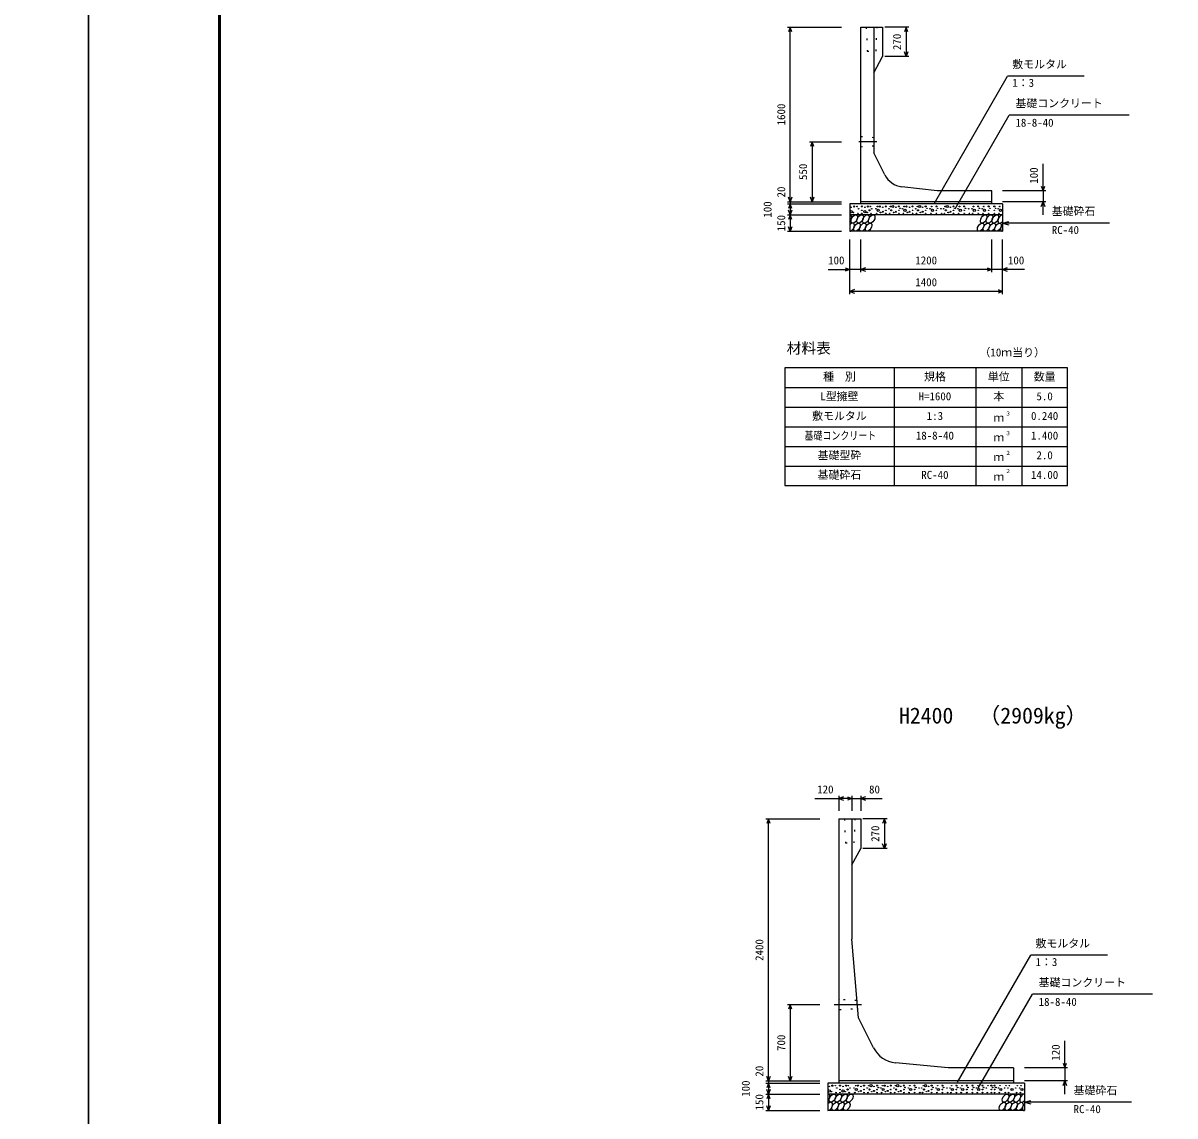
# Model space of a CAD drawing. Units: millimetres, scale not verified. Extents: x -50400 to 50400, y -17820 to 17820.
# Drawn here: x -600 to 9953, y -9054 to 957 of the extents above; entities that cross this region are included whole.
import ezdxf
from ezdxf.enums import TextEntityAlignment as Align

# ---------------------------------------------------------------- set-up
doc = ezdxf.new("R2010")
doc.units = ezdxf.units.MM
doc.header["$LTSCALE"] = 60
doc.linetypes.add('DOTTED', pattern=[1.75, 0.25, -1.5])
doc.linetypes.add('LONG_DASHED_DOTTED', pattern=[15.25, 12, -1.5, 0.25, -1.5])
for name, color, linetype, lineweight in [('0-0_CENTER', 7, 'LONG_DASHED_DOTTED', 25), ('0-1_DIM', 7, 'Continuous', 25), ('0-2_Defpoints', 5, 'Continuous', 25), ('0-3_HATCH', 6, 'Continuous', 25), ('0-4_HYO', 3, 'Continuous', 25), ('0-5_HYO2', 4, 'Continuous', 25), ('0-6_OUTLINE', 1, 'Continuous', 25), ('0-7_OUTLINE2', 4, 'DOTTED', 25), ('0-8_TXT', 7, 'Continuous', 25), ('0-9_WAKU', 3, 'Continuous', 25)]:
    doc.layers.add(name, color=color, linetype=linetype, lineweight=lineweight)
doc.styles.add('ＭＳ ゴシック', font='')
doc.styles.get('ＭＳ ゴシック').set_extended_font_data('MS Gothic')

msp = doc.modelspace()

# ---------------------------------------------------------------- linework, layer by layer
at = {"layer": '0-0_CENTER'}
for p, q in [((7221.78, -130.94), (7055.75, -130.94)), ((6831.18, -8033.94), (7081.04, -8033.94))]:
    msp.add_line(p, q, dxfattribs=at)
at = {"layer": '0-1_DIM'}
for p, q in [((6404.5, 919.06), (6899.5, 919.06)), ((6429.5, -680.94), (6429.5, 919.06)), ((7515.91, 919.06), (7294, 919.06)), ((7490.91, 919.06), (7490.91, 649.06)), ((7515.91, 649.06), (7294, 649.06)), ((7749.15, -692.26), (8420.42, 470.41)), ((9122.83, 470.41), (8420.42, 470.41)), ((7938.63, -746.66), (8434.9, 112.91)), ((9534.44, 112.91), (8434.9, 112.91)), ((6604.5, -130.94), (6899.5, -130.94)), ((6629.5, -130.94), (6629.5, -680.94)), ((8744.5, -580.94), (8744.5, -333.25)), ((8769.5, -580.94), (8374.5, -580.94)), ((8744.5, -580.94), (8744.5, -680.94)), ((6404.5, -680.94), (6899.5, -680.94)), ((6404.5, -700.94), (6899.5, -700.94)), ((6429.5, -680.94), (6429.5, -700.94)), ((6429.5, -700.94), (6429.5, -800.94)), ((8769.5, -680.94), (8374.5, -680.94)), ((8744.5, -800.94), (8744.5, -680.94)), ((6404.5, -800.94), (6899.5, -800.94)), ((6429.5, -800.94), (6429.5, -950.94)), ((8374.5, -875.94), (8432.46, -860.41)), ((9354.82, -875.94), (8374.5, -875.94)), ((8374.5, -875.94), (8432.46, -891.47)), ((6404.5, -950.94), (6899.5, -950.94)), ((6974.5, -1525.94), (6974.5, -1025.94)), ((7074.5, -1325.94), (7074.5, -1025.94)), ((8274.5, -1325.94), (8274.5, -1025.94)), ((8274.5, -1325.94), (8274.5, -1025.94)), ((8374.5, -1525.94), (8374.5, -1025.94)), ((6774.96, -1300.94), (6974.5, -1300.94)), ((7074.5, -1300.94), (6974.5, -1300.94)), ((8274.5, -1300.94), (7074.5, -1300.94)), ((8374.5, -1300.94), (8274.5, -1300.94)), ((8574.04, -1300.94), (8374.5, -1300.94)), ((8374.5, -1500.94), (6974.5, -1500.94)), ((6654.64, -6147.05), (6874.5, -6147.05)), ((6874.5, -6122.05), (6874.5, -6258.94)), ((6994.5, -6147.05), (6874.5, -6147.05)), ((6994.5, -6122.05), (6994.5, -6258.94)), ((6994.5, -6147.05), (7074.5, -6147.05)), ((7074.5, -6122.05), (7074.5, -6258.94)), ((7074.5, -6147.05), (7270.46, -6147.05)), ((6204.5, -6333.94), (6699.5, -6333.94)), ((6229.5, -8733.94), (6229.5, -6333.94)), ((7315.91, -6333.94), (7094, -6333.94)), ((7290.91, -6333.94), (7290.91, -6603.94)), ((7315.91, -6603.94), (7094, -6603.94)), ((7961.65, -8745.27), (8632.92, -7582.59)), ((9335.33, -7582.59), (8632.92, -7582.59)), ((8151.13, -8799.66), (8647.4, -7940.1)), ((9746.94, -7940.1), (8647.4, -7940.1)), ((6404.5, -8033.94), (6699.5, -8033.94)), ((6429.5, -8033.94), (6429.5, -8733.94)), ((8944.5, -8613.94), (8944.5, -8366.25)), ((8969.5, -8613.94), (8574.5, -8613.94)), ((8944.5, -8613.94), (8944.5, -8733.94)), ((6204.5, -8733.94), (6699.5, -8733.94)), ((6204.5, -8753.94), (6699.5, -8753.94)), ((6229.5, -8733.94), (6229.5, -8753.94)), ((6229.5, -8753.94), (6229.5, -8853.94)), ((8969.5, -8733.94), (8574.5, -8733.94)), ((8944.5, -8853.94), (8944.5, -8733.94)), ((6204.5, -8853.94), (6699.5, -8853.94)), ((6229.5, -8853.94), (6229.5, -9003.94)), ((8574.5, -8928.94), (8632.46, -8913.41)), ((9554.82, -8928.94), (8574.5, -8928.94)), ((8574.5, -8928.94), (8632.46, -8944.47)), ((6204.5, -9003.94), (6699.5, -9003.94))]:
    msp.add_line(p, q, dxfattribs=at)
for points in [[(6444.89, 876.78), (6429.5, 919.06), (6414.11, 876.78)], [(7506.3, 876.78), (7490.91, 919.06), (7475.52, 876.78)], [(7506.3, 691.35), (7490.91, 649.06), (7475.52, 691.35)], [(6644.89, -173.22), (6629.5, -130.94), (6614.11, -173.22)], [(8729.11, -538.65), (8744.5, -580.94), (8759.89, -538.65)], [(6444.89, -638.65), (6429.5, -680.94), (6414.11, -638.65)], [(6444.89, -743.22), (6429.5, -700.94), (6414.11, -743.22)], [(6644.89, -638.65), (6629.5, -680.94), (6614.11, -638.65)], [(8729.11, -723.22), (8744.5, -680.94), (8759.89, -723.22)], [(6444.89, -758.65), (6429.5, -800.94), (6414.11, -758.65)], [(6444.89, -843.22), (6429.5, -800.94), (6414.11, -843.22)], [(6444.89, -908.65), (6429.5, -950.94), (6414.11, -908.65)], [(6932.21, -1285.55), (6974.5, -1300.94), (6932.21, -1316.33)], [(7116.79, -1285.55), (7074.5, -1300.94), (7116.79, -1316.33)], [(8232.21, -1285.55), (8274.5, -1300.94), (8232.21, -1316.33)], [(8416.79, -1285.55), (8374.5, -1300.94), (8416.79, -1316.33)], [(7016.79, -1485.55), (6974.5, -1500.94), (7016.79, -1516.33)], [(8332.21, -1485.55), (8374.5, -1500.94), (8332.21, -1516.33)], [(6916.79, -6131.66), (6874.5, -6147.05), (6916.79, -6162.44)], [(6952.21, -6131.66), (6994.5, -6147.05), (6952.21, -6162.44)], [(7116.79, -6131.66), (7074.5, -6147.05), (7116.79, -6162.44)], [(6244.89, -6376.23), (6229.5, -6333.94), (6214.11, -6376.23)], [(7306.3, -6376.23), (7290.91, -6333.94), (7275.52, -6376.23)], [(7306.3, -6561.66), (7290.91, -6603.94), (7275.52, -6561.66)], [(6444.89, -8076.23), (6429.5, -8033.94), (6414.11, -8076.23)], [(8929.11, -8571.66), (8944.5, -8613.94), (8959.89, -8571.66)], [(6244.89, -8691.66), (6229.5, -8733.94), (6214.11, -8691.66)], [(6244.89, -8796.23), (6229.5, -8753.94), (6214.11, -8796.23)], [(6444.89, -8691.66), (6429.5, -8733.94), (6414.11, -8691.66)], [(8929.11, -8776.23), (8944.5, -8733.94), (8959.89, -8776.23)], [(6244.89, -8811.66), (6229.5, -8853.94), (6214.11, -8811.66)], [(6244.89, -8896.23), (6229.5, -8853.94), (6214.11, -8896.23)], [(6244.89, -8961.66), (6229.5, -9003.94), (6214.11, -8961.66)]]:
    msp.add_lwpolyline(points, dxfattribs=at)
at = {"layer": '0-2_Defpoints'}
for points in [[(-50400, -17820), (0, -17820), (0, 17820), (-50400, 17820)], [(0, -17820), (50400, -17820), (50400, 17820), (0, 17820)]]:
    msp.add_lwpolyline(points, close=True, dxfattribs=at)
at = {"layer": '0-3_HATCH'}
for centre, radius in [((6986.4, -730.76), 2.5), ((7014.44, -723.76), 5), ((7041.57, -723.76), 2.5), ((7084.47, -722.89), 5), ((7112.51, -730.76), 2.5), ((7140.54, -723.76), 5), ((7161.57, -723.76), 2.5), ((7227.43, -723.76), 2.5), ((7248.46, -723.76), 5), ((7276.49, -730.76), 2.5), ((7304.53, -722.89), 5), ((7347.43, -723.76), 2.5), ((7368.46, -723.76), 10), ((7396.49, -730.76), 2.5), ((7424.53, -722.89), 5), ((7435.87, -740.45), 2.5), ((7472.65, -723.76), 2.5), ((7493.68, -723.76), 5), ((7521.72, -730.76), 2.5), ((7549.76, -722.89), 5), ((7592.65, -723.76), 2.5), ((7613.68, -723.76), 10), ((7641.72, -730.76), 2.5), ((7669.76, -722.89), 5), ((7681.1, -740.45), 2.5), ((7724.58, -723.76), 2.5), ((7768.2, -722.89), 5), ((7779.54, -740.45), 2.5), ((7847.35, -723.76), 2.5), ((7868.38, -723.76), 10), ((7896.41, -730.76), 2.5), ((7924.45, -722.89), 5), ((7935.79, -740.45), 2.5), ((7979.27, -723.76), 2.5), ((8022.89, -722.89), 5), ((8034.23, -740.45), 2.5), ((8107.7, -723.76), 2.5), ((8151.32, -722.89), 5), ((8162.66, -740.45), 2.5), ((8201.62, -723.76), 2.5), ((8246.42, -722.89), 5), ((8257.76, -740.45), 2.5), ((8298.3, -722.89), 5), ((8309.64, -740.45), 2.5), ((8348.6, -723.76), 2.5), ((6986.4, -771.91), 10), ((7007.43, -778.91), 2.5), ((7048.58, -786.79), 2.5), ((7055.59, -744.77), 2.5), ((7084.47, -758.78), 2.5), ((7084.47, -786.79), 2.5), ((7112.51, -771.91), 10), ((7133.53, -778.91), 2.5), ((7154.56, -758.78), 5), ((7168.58, -786.79), 2.5), ((7175.59, -744.77), 2.5), ((7213.41, -744.77), 2.5), ((7220.42, -786.79), 2.5), ((7234.44, -758.78), 10), ((7255.47, -778.91), 2.5), ((7276.49, -771.91), 5), ((7304.53, -758.78), 2.5), ((7304.53, -786.79), 2.5), ((7333.41, -744.77), 2.5), ((7340.42, -786.79), 2.5), ((7354.44, -758.78), 5), ((7375.47, -778.91), 2.5), ((7396.49, -771.91), 5), ((7424.53, -758.78), 2.5), ((7424.53, -786.79), 2.5), ((7458.63, -744.77), 2.5), ((7465.64, -786.79), 2.5), ((7479.66, -758.78), 10), ((7500.69, -778.91), 2.5), ((7521.72, -771.91), 5), ((7549.76, -758.78), 2.5), ((7549.76, -786.79), 2.5), ((7578.63, -744.77), 2.5), ((7585.64, -786.79), 2.5), ((7599.66, -758.78), 5), ((7620.69, -778.91), 2.5), ((7641.72, -771.91), 5), ((7669.76, -758.78), 2.5), ((7669.76, -786.79), 2.5), ((7710.56, -744.77), 2.5), ((7717.57, -786.79), 2.5), ((7731.59, -758.78), 10), ((7768.2, -758.78), 2.5), ((7768.2, -786.79), 2.5), ((7809, -744.77), 2.5), ((7816.01, -786.79), 2.5), ((7833.33, -744.77), 2.5), ((7840.34, -786.79), 2.5), ((7854.36, -758.78), 5), ((7875.39, -778.91), 2.5), ((7896.41, -771.91), 5), ((7924.45, -758.78), 2.5), ((7924.45, -786.79), 2.5), ((7965.25, -744.77), 2.5), ((7972.26, -786.79), 2.5), ((7986.28, -758.78), 10), ((8022.89, -758.78), 2.5), ((8022.89, -786.79), 2.5), ((8063.69, -744.77), 2.5), ((8070.7, -786.79), 2.5), ((8093.68, -744.77), 2.5), ((8100.69, -786.79), 2.5), ((8114.71, -758.78), 10), ((8151.32, -758.78), 2.5), ((8151.32, -786.79), 2.5), ((8187.6, -744.77), 2.5), ((8194.61, -786.79), 2.5), ((8208.63, -758.78), 10), ((8246.42, -758.78), 2.5), ((8246.42, -786.79), 2.5), ((8298.3, -758.78), 2.5), ((8298.3, -786.79), 2.5), ((8334.58, -744.77), 2.5), ((8341.59, -786.79), 2.5), ((8355.61, -758.78), 10), ((6786.4, -8824.91), 10), ((6786.4, -8783.77), 2.5), ((6807.43, -8831.92), 2.5), ((6814.44, -8776.76), 5), ((6841.57, -8776.76), 2.5), ((6848.58, -8839.8), 2.5), ((6855.59, -8797.78), 2.5), ((6884.47, -8775.89), 5), ((6884.47, -8811.78), 2.5), ((6884.47, -8839.8), 2.5), ((6912.51, -8824.91), 10), ((6912.51, -8783.77), 2.5), ((6933.53, -8831.92), 2.5), ((6940.54, -8776.76), 5), ((6954.56, -8811.78), 5), ((6961.57, -8776.76), 2.5), ((6968.58, -8839.8), 2.5), ((6975.59, -8797.78), 2.5), ((7013.41, -8797.78), 2.5), ((7020.42, -8839.8), 2.5), ((7034.44, -8811.78), 10), ((7027.43, -8776.76), 2.5), ((7048.46, -8776.76), 5), ((7055.47, -8831.92), 2.5), ((7076.49, -8824.91), 5), ((7076.49, -8783.77), 2.5), ((7104.53, -8775.89), 5), ((7104.53, -8811.78), 2.5), ((7104.53, -8839.8), 2.5), ((7133.41, -8797.78), 2.5), ((7140.42, -8839.8), 2.5), ((7147.43, -8776.76), 2.5), ((7154.44, -8811.78), 5), ((7168.46, -8776.76), 10), ((7175.47, -8831.92), 2.5), ((7196.49, -8824.91), 5), ((7196.49, -8783.77), 2.5), ((7224.53, -8775.89), 5), ((7224.53, -8811.78), 2.5), ((7224.53, -8839.8), 2.5), ((7235.87, -8793.46), 2.5), ((7258.63, -8797.78), 2.5), ((7265.64, -8839.8), 2.5), ((7279.66, -8811.78), 10), ((7272.65, -8776.76), 2.5), ((7293.68, -8776.76), 5), ((7300.69, -8831.92), 2.5), ((7321.72, -8824.91), 5), ((7321.72, -8783.77), 2.5), ((7349.76, -8775.89), 5), ((7349.76, -8811.78), 2.5), ((7349.76, -8839.8), 2.5), ((7378.63, -8797.78), 2.5), ((7385.64, -8839.8), 2.5), ((7392.65, -8776.76), 2.5), ((7399.66, -8811.78), 5), ((7413.68, -8776.76), 10), ((7420.69, -8831.92), 2.5), ((7441.72, -8824.91), 5), ((7441.72, -8783.77), 2.5), ((7469.76, -8775.89), 5), ((7469.76, -8811.78), 2.5), ((7469.76, -8839.8), 2.5), ((7481.1, -8793.46), 2.5), ((7510.56, -8797.78), 2.5), ((7517.57, -8839.8), 2.5), ((7531.59, -8811.78), 10), ((7524.58, -8776.76), 2.5), ((7568.2, -8775.89), 5), ((7568.2, -8811.78), 2.5), ((7568.2, -8839.8), 2.5), ((7579.54, -8793.46), 2.5), ((7609, -8797.78), 2.5), ((7616.01, -8839.8), 2.5), ((7633.33, -8797.78), 2.5), ((7640.34, -8839.8), 2.5), ((7647.35, -8776.76), 2.5), ((7654.36, -8811.78), 5), ((7668.38, -8776.76), 10), ((7675.39, -8831.92), 2.5), ((7696.41, -8824.91), 5), ((7696.41, -8783.77), 2.5), ((7724.45, -8775.89), 5), ((7724.45, -8811.78), 2.5), ((7724.45, -8839.8), 2.5), ((7735.79, -8793.46), 2.5), ((7765.25, -8797.78), 2.5), ((7772.26, -8839.8), 2.5), ((7786.28, -8811.78), 10), ((7779.27, -8776.76), 2.5), ((7822.89, -8775.89), 5), ((7822.89, -8811.78), 2.5), ((7822.89, -8839.8), 2.5), ((7834.23, -8793.46), 2.5), ((7863.69, -8797.78), 2.5), ((7870.7, -8839.8), 2.5), ((7893.68, -8797.78), 2.5), ((7900.69, -8839.8), 2.5), ((7914.71, -8811.78), 10), ((7907.7, -8776.76), 2.5), ((7951.32, -8775.89), 5), ((7951.32, -8811.78), 2.5), ((7951.32, -8839.8), 2.5), ((7962.66, -8793.46), 2.5), ((7987.6, -8797.78), 2.5), ((7994.61, -8839.8), 2.5), ((8008.63, -8811.78), 10), ((8001.62, -8776.76), 2.5), ((8046.42, -8775.89), 5), ((8046.42, -8811.78), 2.5), ((8046.42, -8839.8), 2.5), ((8057.76, -8793.46), 2.5), ((8098.3, -8775.89), 5), ((8098.3, -8811.78), 2.5), ((8098.3, -8839.8), 2.5), ((8109.64, -8793.46), 2.5), ((8134.58, -8797.78), 2.5), ((8141.59, -8839.8), 2.5), ((8155.61, -8811.78), 10), ((8148.6, -8776.76), 2.5), ((8190.28, -8775.89), 5), ((8190.28, -8811.78), 2.5), ((8190.28, -8839.8), 2.5), ((8201.62, -8793.46), 2.5), ((8226.57, -8797.78), 2.5), ((8233.58, -8839.8), 2.5), ((8240.59, -8776.76), 2.5), ((8271.34, -8775.89), 5), ((8271.34, -8811.78), 2.5), ((8271.34, -8839.8), 2.5), ((8282.68, -8793.46), 2.5), ((8301.04, -8775.89), 5), ((8301.04, -8811.78), 2.5), ((8301.04, -8839.8), 2.5), ((8312.38, -8793.46), 2.5), ((8336.7, -8797.78), 2.5), ((8343.71, -8839.8), 2.5), ((8357.73, -8811.78), 10), ((8350.72, -8776.76), 2.5), ((8391.97, -8797.78), 2.5), ((8398.98, -8839.8), 2.5), ((8405.99, -8776.76), 2.5), ((8422.85, -8797.78), 2.5), ((8429.86, -8839.8), 2.5), ((8436.87, -8776.76), 2.5), ((8460.75, -8811.78), 10), ((8494.99, -8797.78), 2.5), ((8502, -8839.8), 2.5), ((8509.01, -8776.76), 2.5), ((8530.11, -8797.78), 2.5), ((8537.12, -8839.8), 2.5), ((8551.14, -8811.78), 10), ((8544.12, -8776.76), 2.5)]:
    msp.add_circle(centre, radius, dxfattribs=at)
for centre, start_param, end_param in [((6962.14, -838.46), 4.385593, 6.67454438), ((8360.64, -838.46), 0.33577149, 4.44118059), ((6987.46, -913.45), 3.51114638, 7.548991), ((8385.96, -913.45), 1.2110787, 3.56587337), ((6762.14, -8891.47), 4.385593, 6.67454438), ((8560.64, -8891.47), 0.33577149, 4.44118059), ((6787.46, -8966.46), 3.51114638, 7.548991), ((8585.96, -8966.46), 1.2110787, 3.56587337)]:
    msp.add_ellipse(centre, major_axis=(21.81, 35.31), ratio=0.5792, start_param=start_param, end_param=end_param, dxfattribs=at)
for centre in [(7015.34, -838.46), (7068.55, -838.46), (7121.76, -838.46), (7174.97, -838.46), (8201.01, -838.46), (8254.22, -838.46), (8307.43, -838.46), (7040.66, -913.45), (7093.87, -913.45), (7147.08, -913.45), (8173.13, -913.45), (8226.34, -913.45), (8279.54, -913.45), (8332.75, -913.45), (6815.34, -8891.47), (6868.55, -8891.47), (6921.76, -8891.47), (6974.97, -8891.47), (8401.01, -8891.47), (8454.22, -8891.47), (8507.43, -8891.47), (6840.66, -8966.46), (6893.87, -8966.46), (6947.08, -8966.46), (8373.13, -8966.46), (8426.34, -8966.46), (8479.54, -8966.46), (8532.75, -8966.46)]:
    msp.add_ellipse(centre, major_axis=(21.81, 35.31), ratio=0.5792, dxfattribs=at)
at = {"layer": '0-4_HYO'}
for p, q in [((7379.5, -2200.94), (7379.5, -3280.94)), ((8129.5, -2200.94), (8129.5, -3280.94)), ((8549.5, -2200.94), (8549.5, -3280.94)), ((6379.5, -2380.94), (8969.5, -2380.94))]:
    msp.add_line(p, q, dxfattribs=at)
msp.add_lwpolyline([(6379.5, -3280.94), (8969.5, -3280.94), (8969.5, -2200.94), (6379.5, -2200.94)], close=True, dxfattribs=at)
at = {"layer": '0-5_HYO2'}
for p, q in [((6379.5, -2560.94), (8969.5, -2560.94)), ((6379.5, -2740.94), (8969.5, -2740.94)), ((6379.5, -2920.94), (8969.5, -2920.94)), ((6379.5, -3100.94), (8969.5, -3100.94))]:
    msp.add_line(p, q, dxfattribs=at)
at = {"layer": '0-6_OUTLINE'}
for p, q in [((7074.5, 919.06), (7274.5, 919.06)), ((7074.5, -700.94), (7074.5, 919.06)), ((7194.5, 919.06), (7194.5, -230.94)), ((7274.5, 919.06), (7274.5, 649.06)), ((7194.5, 499.06), (7274.5, 649.06)), ((7296.14, -434.21), (7194.5, -230.94)), ((7774.5, -580.94), (7451.92, -543.43)), ((8274.5, -580.94), (7774.5, -580.94)), ((8274.5, -700.94), (8274.5, -580.94)), ((8374.5, -700.94), (6974.5, -700.94)), ((6974.5, -700.94), (6974.5, -950.94)), ((8274.5, -680.94), (7074.5, -680.94)), ((8374.5, -700.94), (8374.5, -950.94)), ((8374.5, -800.94), (6974.5, -800.94)), ((8374.5, -950.94), (6974.5, -950.94)), ((6874.5, -6333.94), (6874.5, -8753.94)), ((6874.5, -6333.94), (7074.5, -6333.94)), ((6994.5, -6333.94), (6994.5, -7433.94)), ((7074.5, -6333.94), (7074.5, -6603.94)), ((6994.5, -6753.94), (7074.5, -6603.94)), ((7054.5, -8153.94), (6994.5, -7433.94)), ((7192.64, -8430.23), (7054.5, -8153.94)), ((7874.5, -8613.94), (7392.17, -8567.27)), ((8474.5, -8613.94), (7874.5, -8613.94)), ((8474.5, -8613.94), (8474.5, -8753.94)), ((8574.5, -8753.94), (6774.5, -8753.94)), ((6774.5, -8753.94), (6774.5, -9003.94)), ((8474.5, -8733.94), (6874.5, -8733.94)), ((8574.5, -8753.94), (8574.5, -9003.94)), ((8574.5, -8853.94), (6774.5, -8853.94)), ((8574.5, -9003.94), (6774.5, -9003.94))]:
    msp.add_line(p, q, dxfattribs=at)
for centre, radius, end in [((7475.02, -344.77), 200, 263.36749), ((7416.25, -8318.43), 250, 264.47246)]:
    msp.add_arc(centre, radius, 206.56505, end, dxfattribs=at)
at = {"layer": '0-7_OUTLINE2'}
for p, q in [((7124.5, 919.06), (7134.5, 699.06)), ((7194.5, -93.44), (7074.5, -85.94)), ((7074.5, -175.94), (7194.5, -168.44)), ((6924.5, -6333.94), (6934.5, -6553.94)), ((6879.5, -7989.17), (6874.72, -7983.95)), ((7036.34, -7996.22), (6879.5, -7989.17)), ((7040.96, -7991.42), (7036.34, -7996.22)), ((6874.72, -8083.94), (6879.5, -8078.73)), ((6879.5, -8078.73), (7042.63, -8071.66)), ((7047.84, -8076.44), (7042.63, -8071.66))]:
    msp.add_line(p, q, dxfattribs=at)
for points in [[(7134.5, 699.06), (7214.5, 699.06), (7224.5, 919.06)], [(6934.5, -6553.94), (7014.5, -6553.94), (7024.5, -6333.94)]]:
    msp.add_lwpolyline(points, dxfattribs=at)
at = {"layer": '0-9_WAKU', "lineweight": 50}
msp.add_lwpolyline([(1200, -16620), (49200, -16620), (49200, 16620), (1200, 16620)], close=True, dxfattribs=at)

# ---------------------------------------------------------------- texts
at = {"layer": '0-1_DIM', "style": 'ＭＳ ゴシック'}
for s, p in [('270', (7465.91, 709.06)), ('1600', (6404.5, 19.06)), ('550', (6604.5, -480.94)), ('100', (8719.5, -515.3)), ('20', (6404.5, -640.87)), ('100', (6279.5, -825.94)), ('150', (6404.5, -950.94)), ('270', (7265.91, -6543.94)), ('2400', (6204.5, -7633.94)), ('700', (6404.5, -8458.94)), ('120', (8919.5, -8548.3)), ('20', (6204.5, -8693.88)), ('100', (6079.5, -8878.94)), ('150', (6204.5, -9003.94))]:
    msp.add_text(s, height=73.31, rotation=90, dxfattribs=at).set_placement(p, align=Align.BOTTOM_LEFT)
for s, p in [('敷モルタル', (8463.27, 520.41)), ('1：3', (8463.27, 350.3)), ('基礎コンクリート', (8492.15, 162.91)), ('18-8-40', (8492.15, -14.72)), ('基礎砕石', (8824.75, -825.94)), ('RC-40', (8824.75, -997.32)), ('100', (6775.86, -1275.94)), ('1200', (7574.5, -1275.94)), ('100', (8423.14, -1275.94)), ('1400', (7574.5, -1475.94)), ('120', (6675.86, -6122.05)), ('80', (7150.76, -6122.05)), ('敷モルタル', (8675.77, -7532.59)), ('1：3', (8675.77, -7702.71)), ('基礎コンクリート', (8704.65, -7890.1)), ('18-8-40', (8704.65, -8067.73)), ('基礎砕石', (9024.75, -8878.94)), ('RC-40', (9024.75, -9050.32))]:
    msp.add_text(s, height=73.31, dxfattribs=at).set_placement(p, align=Align.BOTTOM_LEFT)
at = {"layer": '0-8_TXT', "style": 'ＭＳ ゴシック'}
for s, height, p in [('材料表', 98.97, (6396.17, -2100.94)), ('（10ｍ当り）', 73.31, (8162.83, -2119.27)), ('種\u3000別', 73.31, (6729.5, -2340.94)), ('規格', 73.31, (7654.5, -2340.94)), ('単位', 73.31, (8239.5, -2340.94)), ('数量', 73.31, (8659.5, -2340.94)), ('L型擁壁', 73.31, (6704.5, -2520.94)), ('H=1600', 73.31, (7604.5, -2520.94)), ('本', 73.31, (8289.5, -2520.94)), ('5.0', 73.31, (8684.5, -2520.94)), ('敷モルタル', 73.31, (6629.5, -2700.94)), ('1:3', 73.31, (7679.5, -2700.94)), ('３', 36.66, (8398.74, -2650.32)), ('0.240', 73.31, (8634.5, -2700.94)), ('ｍ', 73.31, (8289.5, -2717.61)), ('18-8-40', 73.31, (7579.5, -2880.94)), ('ｍ', 73.31, (8289.5, -2897.61)), ('３', 36.66, (8398.74, -2830.32)), ('1.400', 73.31, (8634.5, -2880.94)), ('基礎型砕', 73.31, (6679.5, -3060.94)), ('ｍ', 73.31, (8289.5, -3077.61)), ('２', 36.66, (8398.74, -3010.32)), ('2.0', 73.31, (8684.5, -3060.94)), ('基礎砕石', 73.31, (6679.5, -3240.94)), ('RC-40', 73.31, (7629.5, -3240.94)), ('２', 36.66, (8398.74, -3176.99)), ('14.00', 73.31, (8634.5, -3240.94)), ('ｍ', 73.31, (8289.5, -3257.61)), ('H2400', 146.6, (7424.5, -5503.69)), ('（2909kg）', 146.6, (8153.12, -5503.69))]:
    msp.add_text(s, height=height, dxfattribs=at).set_placement(p, align=Align.BOTTOM_LEFT)
at = {"layer": '0-8_TXT', "style": 'ＭＳ ゴシック', "width": 0.8}
msp.add_text('基礎コンクリート', height=73.31, dxfattribs=at).set_placement((6559.5, -2880.94), align=Align.BOTTOM_LEFT)

doc.saveas('drawing.dxf')
